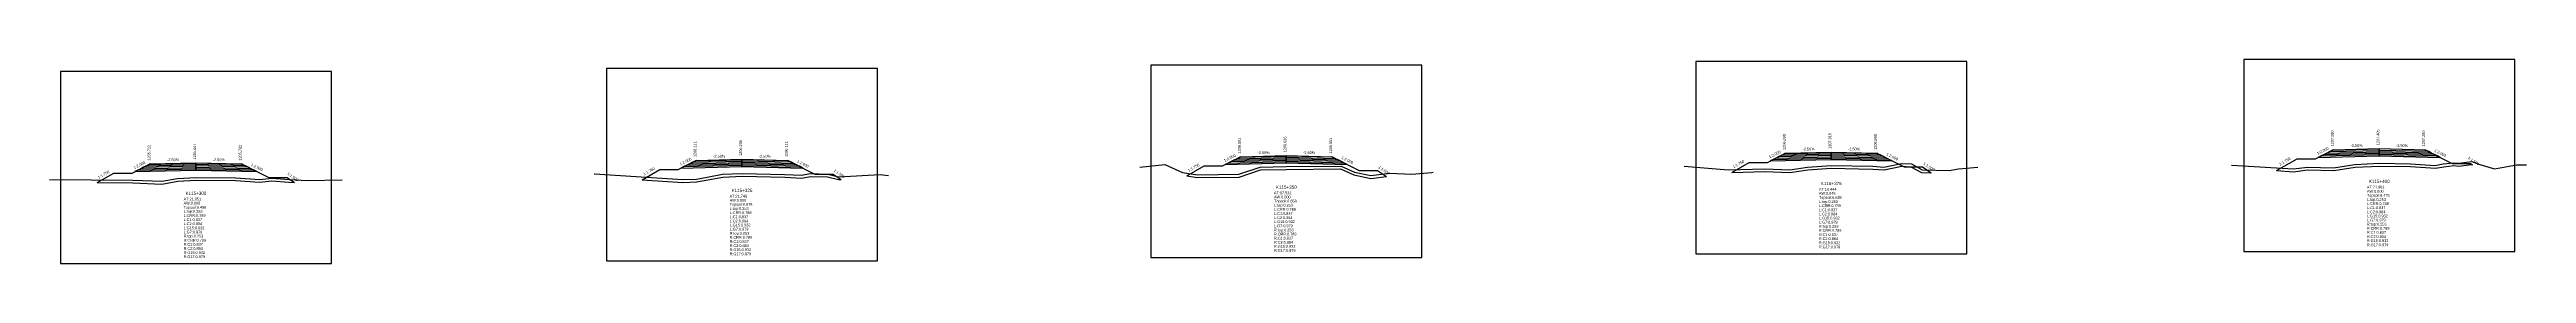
# Model space of a CAD drawing. Extents: x -7 to 78429, y 1189 to 1262.
# Drawn here: x 70431.7 to 70703.1, y 1194.8 to 1217.1 of the extents above; entities that cross this region are included whole.
import ezdxf
from ezdxf.enums import TextEntityAlignment as Align

# ---------------------------------------------------------------- set-up
doc = ezdxf.new("R2010")
doc.units = 0

msp = doc.modelspace()

# ---------------------------------------------------------------- linework, layer by layer
at = {"layer": 'A4_BORDER', "color": 7}
for points in [[(70492.744, 1195.147), (70522.444, 1195.147), (70522.444, 1216.147), (70492.744, 1216.147), (70492.744, 1195.147)], [(70552.392, 1195.511), (70582.092, 1195.511), (70582.092, 1216.511), (70552.392, 1216.511), (70552.392, 1195.511)], [(70612.102, 1195.906), (70641.802, 1195.906), (70641.802, 1216.906), (70612.102, 1216.906), (70612.102, 1195.906)], [(70672.155, 1196.138), (70701.855, 1196.138), (70701.855, 1217.138), (70672.155, 1217.138), (70672.155, 1196.138)], [(70432.906, 1194.837), (70462.606, 1194.837), (70462.606, 1215.837), (70432.906, 1215.837), (70432.906, 1194.837)]]:
    msp.add_lwpolyline(points, dxfattribs=at)
at = {"layer": 'CLEAR_GROUND', "color": 8}
for points in [[(70556.345, 1204.417), (70557.486, 1204.247), (70562.089, 1204.287), (70564.419, 1205.063), (70567.212, 1205.129), (70573.173, 1205.194), (70574.637, 1204.539), (70576.504, 1204.136), (70578.202, 1204.361)], [(70616.045, 1204.8), (70619.664, 1204.879), (70622.426, 1204.783), (70624.394, 1205.086), (70626.962, 1205.266), (70631.495, 1205.161), (70632.752, 1205.078), (70634.692, 1205.485), (70635.664, 1205.42), (70636.855, 1204.792), (70637.903, 1204.756)], [(70675.745, 1204.988), (70677.604, 1204.869), (70679.159, 1205.082), (70682.018, 1205.005), (70684.354, 1205.354), (70687.022, 1205.494), (70690.423, 1205.439), (70693.163, 1205.245), (70694.069, 1205.42), (70695.171, 1205.549), (70695.737, 1205.495), (70697.119, 1205.672), (70697.227, 1205.632)], [(70436.945, 1203.687), (70440.839, 1203.66), (70444.037, 1203.527), (70445.779, 1203.845), (70447.768, 1203.951), (70452.077, 1203.897), (70454.772, 1203.724), (70456.089, 1203.863), (70457.95, 1203.74), (70458.545, 1203.696)], [(70496.645, 1203.997), (70501.114, 1203.704), (70502.623, 1203.772), (70503.844, 1203.985), (70505.507, 1204.291), (70507.599, 1204.392), (70512.273, 1204.262), (70514.131, 1204.182), (70515.085, 1204.362), (70516.948, 1204.298), (70518.153, 1204.017), (70518.459, 1204.034)]]:
    msp.add_lwpolyline(points, dxfattribs=at)
at = {"layer": 'DESIGN_ROAD_TRIMMED', "color": 1}
for points in [[(70436.945, 1203.687), (70438.756, 1204.722), (70440.756, 1204.722), (70442.756, 1205.722), (70442.756, 1205.722), (70442.65, 1205.669), (70442.65, 1205.669), (70442.335, 1205.511), (70442.335, 1205.511), (70442.019, 1205.354), (70442.019, 1205.354), (70441.703, 1205.196), (70441.703, 1205.196), (70441.387, 1205.038), (70441.387, 1205.038), (70441.072, 1204.88), (70447.756, 1205.047), (70447.756, 1205.197), (70447.756, 1205.197), (70447.756, 1205.347), (70447.756, 1205.347), (70447.756, 1205.497), (70447.756, 1205.497), (70447.756, 1205.647), (70447.756, 1205.647), (70447.756, 1205.797), (70447.756, 1205.797), (70447.756, 1205.847), (70447.756, 1205.847), (70447.756, 1205.847), (70447.756, 1205.847), (70447.756, 1205.847), (70447.756, 1205.797), (70447.756, 1205.797), (70447.756, 1205.647), (70447.756, 1205.647), (70447.756, 1205.497), (70447.756, 1205.497), (70447.756, 1205.347), (70447.756, 1205.347), (70447.756, 1205.197), (70447.756, 1205.197), (70447.756, 1205.047), (70454.44, 1204.88), (70454.124, 1205.038), (70454.124, 1205.038), (70453.808, 1205.196), (70453.808, 1205.196), (70453.493, 1205.354), (70453.493, 1205.354), (70453.177, 1205.511), (70453.177, 1205.511), (70452.861, 1205.669), (70452.861, 1205.669), (70452.756, 1205.722), (70452.756, 1205.722), (70455.756, 1204.222), (70457.756, 1204.222), (70458.545, 1203.696)], [(70496.645, 1203.997), (70498.594, 1205.111), (70500.594, 1205.111), (70502.594, 1206.111), (70502.594, 1206.111), (70502.488, 1206.058), (70502.488, 1206.058), (70502.173, 1205.9), (70502.173, 1205.9), (70501.857, 1205.743), (70501.857, 1205.743), (70501.541, 1205.585), (70501.541, 1205.585), (70501.225, 1205.427), (70501.225, 1205.427), (70500.909, 1205.269), (70507.594, 1205.436), (70507.594, 1205.586), (70507.594, 1205.586), (70507.594, 1205.736), (70507.594, 1205.736), (70507.594, 1205.886), (70507.594, 1205.886), (70507.594, 1206.036), (70507.594, 1206.036), (70507.594, 1206.186), (70507.594, 1206.186), (70507.594, 1206.236), (70507.594, 1206.236), (70507.594, 1206.236), (70507.594, 1206.236), (70507.594, 1206.236), (70507.594, 1206.186), (70507.594, 1206.186), (70507.594, 1206.036), (70507.594, 1206.036), (70507.594, 1205.886), (70507.594, 1205.886), (70507.594, 1205.736), (70507.594, 1205.736), (70507.594, 1205.586), (70507.594, 1205.586), (70507.594, 1205.436), (70514.278, 1205.269), (70513.962, 1205.427), (70513.962, 1205.427), (70513.646, 1205.585), (70513.646, 1205.585), (70513.33, 1205.743), (70513.33, 1205.743), (70513.015, 1205.9), (70513.015, 1205.9), (70512.699, 1206.058), (70512.699, 1206.058), (70512.594, 1206.111), (70512.594, 1206.111), (70515.594, 1204.611), (70517.594, 1204.611), (70518.459, 1204.034)], [(70556.345, 1204.417), (70558.242, 1205.501), (70560.242, 1205.501), (70562.242, 1206.501), (70562.242, 1206.501), (70562.137, 1206.448), (70562.137, 1206.448), (70561.821, 1206.29), (70561.821, 1206.29), (70561.505, 1206.133), (70561.505, 1206.133), (70561.189, 1205.975), (70561.189, 1205.975), (70560.874, 1205.817), (70560.874, 1205.817), (70560.558, 1205.659), (70567.242, 1205.826), (70567.242, 1205.976), (70567.242, 1205.976), (70567.242, 1206.126), (70567.242, 1206.126), (70567.242, 1206.276), (70567.242, 1206.276), (70567.242, 1206.426), (70567.242, 1206.426), (70567.242, 1206.576), (70567.242, 1206.576), (70567.242, 1206.626), (70567.242, 1206.626), (70567.242, 1206.626), (70567.242, 1206.626), (70567.242, 1206.626), (70567.242, 1206.576), (70567.242, 1206.576), (70567.242, 1206.426), (70567.242, 1206.426), (70567.242, 1206.276), (70567.242, 1206.276), (70567.242, 1206.126), (70567.242, 1206.126), (70567.242, 1205.976), (70567.242, 1205.976), (70567.242, 1205.826), (70573.926, 1205.659), (70573.61, 1205.817), (70573.61, 1205.817), (70573.295, 1205.975), (70573.295, 1205.975), (70572.979, 1206.133), (70572.979, 1206.133), (70572.663, 1206.29), (70572.663, 1206.29), (70572.347, 1206.448), (70572.347, 1206.448), (70572.242, 1206.501), (70572.242, 1206.501), (70575.242, 1205.001), (70577.242, 1205.001), (70578.202, 1204.361)], [(70616.045, 1204.8), (70617.952, 1205.89), (70619.952, 1205.89), (70621.952, 1206.89), (70621.952, 1206.89), (70621.846, 1206.837), (70621.846, 1206.837), (70621.53, 1206.679), (70621.53, 1206.679), (70621.215, 1206.522), (70621.215, 1206.522), (70620.899, 1206.364), (70620.899, 1206.364), (70620.583, 1206.206), (70620.583, 1206.206), (70620.267, 1206.048), (70626.952, 1206.215), (70626.952, 1206.365), (70626.952, 1206.365), (70626.952, 1206.515), (70626.952, 1206.515), (70626.952, 1206.665), (70626.952, 1206.665), (70626.952, 1206.815), (70626.952, 1206.815), (70626.952, 1206.965), (70626.952, 1206.965), (70626.952, 1207.015), (70626.952, 1207.015), (70626.952, 1207.015), (70626.952, 1207.015), (70626.952, 1207.015), (70626.952, 1206.965), (70626.952, 1206.965), (70626.952, 1206.815), (70626.952, 1206.815), (70626.952, 1206.665), (70626.952, 1206.665), (70626.952, 1206.515), (70626.952, 1206.515), (70626.952, 1206.365), (70626.952, 1206.365), (70626.952, 1206.215), (70633.636, 1206.048), (70633.32, 1206.206), (70633.32, 1206.206), (70633.004, 1206.364), (70633.004, 1206.364), (70632.688, 1206.522), (70632.688, 1206.522), (70632.373, 1206.679), (70632.373, 1206.679), (70632.057, 1206.837), (70632.057, 1206.837), (70631.952, 1206.89), (70631.952, 1206.89), (70634.952, 1205.39), (70636.952, 1205.39), (70637.903, 1204.756)], [(70675.745, 1204.988), (70678.005, 1206.28), (70680.005, 1206.28), (70682.005, 1207.28), (70682.005, 1207.28), (70681.9, 1207.227), (70681.9, 1207.227), (70681.584, 1207.069), (70681.584, 1207.069), (70681.269, 1206.912), (70681.269, 1206.912), (70680.953, 1206.754), (70680.953, 1206.754), (70680.637, 1206.596), (70680.637, 1206.596), (70680.321, 1206.438), (70687.005, 1206.605), (70687.005, 1206.755), (70687.005, 1206.755), (70687.005, 1206.905), (70687.005, 1206.905), (70687.005, 1207.055), (70687.005, 1207.055), (70687.005, 1207.205), (70687.005, 1207.205), (70687.005, 1207.355), (70687.005, 1207.355), (70687.005, 1207.405), (70687.005, 1207.405), (70687.005, 1207.405), (70687.005, 1207.405), (70687.005, 1207.405), (70687.005, 1207.355), (70687.005, 1207.355), (70687.005, 1207.205), (70687.005, 1207.205), (70687.005, 1207.055), (70687.005, 1207.055), (70687.005, 1206.905), (70687.005, 1206.905), (70687.005, 1206.755), (70687.005, 1206.755), (70687.005, 1206.605), (70693.69, 1206.438), (70693.374, 1206.596), (70693.374, 1206.596), (70693.058, 1206.754), (70693.058, 1206.754), (70692.742, 1206.912), (70692.742, 1206.912), (70692.426, 1207.069), (70692.426, 1207.069), (70692.111, 1207.227), (70692.111, 1207.227), (70692.005, 1207.28), (70692.005, 1207.28), (70695.005, 1205.78), (70697.005, 1205.78), (70697.227, 1205.632)]]:
    msp.add_lwpolyline(points, dxfattribs=at)
at = {"layer": 'FINISHED_ROAD', "color": 2}
for points in [[(70438.756, 1204.722), (70440.756, 1204.722), (70442.756, 1205.722), (70442.756, 1205.722), (70447.756, 1205.847), (70452.756, 1205.722), (70452.756, 1205.722), (70455.756, 1204.222), (70457.756, 1204.222)], [(70498.594, 1205.111), (70500.594, 1205.111), (70502.594, 1206.111), (70502.594, 1206.111), (70507.594, 1206.236), (70512.594, 1206.111), (70512.594, 1206.111), (70515.594, 1204.611), (70517.594, 1204.611)], [(70558.242, 1205.501), (70560.242, 1205.501), (70562.242, 1206.501), (70562.242, 1206.501), (70567.242, 1206.626), (70572.242, 1206.501), (70572.242, 1206.501), (70575.242, 1205.001), (70577.242, 1205.001)], [(70617.952, 1205.89), (70619.952, 1205.89), (70621.952, 1206.89), (70621.952, 1206.89), (70626.952, 1207.015), (70631.952, 1206.89), (70631.952, 1206.89), (70634.952, 1205.39), (70636.952, 1205.39)], [(70678.005, 1206.28), (70680.005, 1206.28), (70682.005, 1207.28), (70682.005, 1207.28), (70687.005, 1207.405), (70692.005, 1207.28), (70692.005, 1207.28), (70695.005, 1205.78), (70697.005, 1205.78)]]:
    msp.add_lwpolyline(points, dxfattribs=at)
at = {"layer": 'LAYER_0', "color": 4}
for points in [[(70442.756, 1205.722), (70442.65, 1205.669), (70447.756, 1205.797), (70447.756, 1205.847)], [(70502.594, 1206.111), (70502.488, 1206.058), (70507.594, 1206.186), (70507.594, 1206.236)], [(70562.242, 1206.501), (70562.137, 1206.448), (70567.242, 1206.576), (70567.242, 1206.626)], [(70621.952, 1206.89), (70621.846, 1206.837), (70626.952, 1206.965), (70626.952, 1207.015)], [(70682.005, 1207.28), (70681.9, 1207.227), (70687.005, 1207.355), (70687.005, 1207.405)]]:
    msp.add_lwpolyline(points, dxfattribs=at)
at = {"layer": 'LAYER_1', "color": 4}
for points in [[(70442.65, 1205.669), (70442.335, 1205.511), (70447.756, 1205.647), (70447.756, 1205.797)], [(70502.488, 1206.058), (70502.173, 1205.9), (70507.594, 1206.036), (70507.594, 1206.186)], [(70562.137, 1206.448), (70561.821, 1206.29), (70567.242, 1206.426), (70567.242, 1206.576)], [(70621.846, 1206.837), (70621.53, 1206.679), (70626.952, 1206.815), (70626.952, 1206.965)], [(70681.9, 1207.227), (70681.584, 1207.069), (70687.005, 1207.205), (70687.005, 1207.355)]]:
    msp.add_lwpolyline(points, dxfattribs=at)
at = {"layer": 'LAYER_10', "color": 6}
for points in [[(70453.808, 1205.196), (70454.124, 1205.038), (70447.756, 1205.197), (70447.756, 1205.347)], [(70513.646, 1205.585), (70513.962, 1205.427), (70507.594, 1205.586), (70507.594, 1205.736)], [(70573.295, 1205.975), (70573.61, 1205.817), (70567.242, 1205.976), (70567.242, 1206.126)], [(70633.004, 1206.364), (70633.32, 1206.206), (70626.952, 1206.365), (70626.952, 1206.515)], [(70693.058, 1206.754), (70693.374, 1206.596), (70687.005, 1206.755), (70687.005, 1206.905)]]:
    msp.add_lwpolyline(points, dxfattribs=at)
at = {"layer": 'LAYER_11', "color": 6}
for points in [[(70454.124, 1205.038), (70454.44, 1204.88), (70447.756, 1205.047), (70447.756, 1205.197)], [(70513.962, 1205.427), (70514.278, 1205.269), (70507.594, 1205.436), (70507.594, 1205.586)], [(70573.61, 1205.817), (70573.926, 1205.659), (70567.242, 1205.826), (70567.242, 1205.976)], [(70633.32, 1206.206), (70633.636, 1206.048), (70626.952, 1206.215), (70626.952, 1206.365)], [(70693.374, 1206.596), (70693.69, 1206.438), (70687.005, 1206.605), (70687.005, 1206.755)]]:
    msp.add_lwpolyline(points, dxfattribs=at)
at = {"layer": 'LAYER_2', "color": 4}
for points in [[(70442.335, 1205.511), (70442.019, 1205.354), (70447.756, 1205.497), (70447.756, 1205.647)], [(70502.173, 1205.9), (70501.857, 1205.743), (70507.594, 1205.886), (70507.594, 1206.036)], [(70561.821, 1206.29), (70561.505, 1206.133), (70567.242, 1206.276), (70567.242, 1206.426)], [(70621.53, 1206.679), (70621.215, 1206.522), (70626.952, 1206.665), (70626.952, 1206.815)], [(70681.584, 1207.069), (70681.269, 1206.912), (70687.005, 1207.055), (70687.005, 1207.205)]]:
    msp.add_lwpolyline(points, dxfattribs=at)
at = {"layer": 'LAYER_3', "color": 4}
for points in [[(70442.019, 1205.354), (70441.703, 1205.196), (70447.756, 1205.347), (70447.756, 1205.497)], [(70501.857, 1205.743), (70501.541, 1205.585), (70507.594, 1205.736), (70507.594, 1205.886)], [(70561.505, 1206.133), (70561.189, 1205.975), (70567.242, 1206.126), (70567.242, 1206.276)], [(70621.215, 1206.522), (70620.899, 1206.364), (70626.952, 1206.515), (70626.952, 1206.665)], [(70681.269, 1206.912), (70680.953, 1206.754), (70687.005, 1206.905), (70687.005, 1207.055)]]:
    msp.add_lwpolyline(points, dxfattribs=at)
at = {"layer": 'LAYER_4', "color": 4}
for points in [[(70441.703, 1205.196), (70441.387, 1205.038), (70447.756, 1205.197), (70447.756, 1205.347)], [(70501.541, 1205.585), (70501.225, 1205.427), (70507.594, 1205.586), (70507.594, 1205.736)], [(70561.189, 1205.975), (70560.874, 1205.817), (70567.242, 1205.976), (70567.242, 1206.126)], [(70620.899, 1206.364), (70620.583, 1206.206), (70626.952, 1206.365), (70626.952, 1206.515)], [(70680.953, 1206.754), (70680.637, 1206.596), (70687.005, 1206.755), (70687.005, 1206.905)]]:
    msp.add_lwpolyline(points, dxfattribs=at)
at = {"layer": 'LAYER_5', "color": 4}
for points in [[(70441.387, 1205.038), (70441.072, 1204.88), (70447.756, 1205.047), (70447.756, 1205.197)], [(70501.225, 1205.427), (70500.909, 1205.269), (70507.594, 1205.436), (70507.594, 1205.586)], [(70560.874, 1205.817), (70560.558, 1205.659), (70567.242, 1205.826), (70567.242, 1205.976)], [(70620.583, 1206.206), (70620.267, 1206.048), (70626.952, 1206.215), (70626.952, 1206.365)], [(70680.637, 1206.596), (70680.321, 1206.438), (70687.005, 1206.605), (70687.005, 1206.755)]]:
    msp.add_lwpolyline(points, dxfattribs=at)
at = {"layer": 'LAYER_6', "color": 6}
for points in [[(70452.756, 1205.722), (70452.861, 1205.669), (70447.756, 1205.797), (70447.756, 1205.847)], [(70512.594, 1206.111), (70512.699, 1206.058), (70507.594, 1206.186), (70507.594, 1206.236)], [(70572.242, 1206.501), (70572.347, 1206.448), (70567.242, 1206.576), (70567.242, 1206.626)], [(70631.952, 1206.89), (70632.057, 1206.837), (70626.952, 1206.965), (70626.952, 1207.015)], [(70692.005, 1207.28), (70692.111, 1207.227), (70687.005, 1207.355), (70687.005, 1207.405)]]:
    msp.add_lwpolyline(points, dxfattribs=at)
at = {"layer": 'LAYER_7', "color": 6}
for points in [[(70452.861, 1205.669), (70453.177, 1205.511), (70447.756, 1205.647), (70447.756, 1205.797)], [(70512.699, 1206.058), (70513.015, 1205.9), (70507.594, 1206.036), (70507.594, 1206.186)], [(70572.347, 1206.448), (70572.663, 1206.29), (70567.242, 1206.426), (70567.242, 1206.576)], [(70632.057, 1206.837), (70632.373, 1206.679), (70626.952, 1206.815), (70626.952, 1206.965)], [(70692.111, 1207.227), (70692.426, 1207.069), (70687.005, 1207.205), (70687.005, 1207.355)]]:
    msp.add_lwpolyline(points, dxfattribs=at)
at = {"layer": 'LAYER_8', "color": 6}
for points in [[(70453.177, 1205.511), (70453.493, 1205.354), (70447.756, 1205.497), (70447.756, 1205.647)], [(70513.015, 1205.9), (70513.33, 1205.743), (70507.594, 1205.886), (70507.594, 1206.036)], [(70572.663, 1206.29), (70572.979, 1206.133), (70567.242, 1206.276), (70567.242, 1206.426)], [(70632.373, 1206.679), (70632.688, 1206.522), (70626.952, 1206.665), (70626.952, 1206.815)], [(70692.426, 1207.069), (70692.742, 1206.912), (70687.005, 1207.055), (70687.005, 1207.205)]]:
    msp.add_lwpolyline(points, dxfattribs=at)
at = {"layer": 'LAYER_9', "color": 6}
for points in [[(70453.493, 1205.354), (70453.808, 1205.196), (70447.756, 1205.347), (70447.756, 1205.497)], [(70513.33, 1205.743), (70513.646, 1205.585), (70507.594, 1205.736), (70507.594, 1205.886)], [(70572.979, 1206.133), (70573.295, 1205.975), (70567.242, 1206.126), (70567.242, 1206.276)], [(70632.688, 1206.522), (70633.004, 1206.364), (70626.952, 1206.515), (70626.952, 1206.665)], [(70692.742, 1206.912), (70693.058, 1206.754), (70687.005, 1206.905), (70687.005, 1207.055)]]:
    msp.add_lwpolyline(points, dxfattribs=at)
at = {"layer": 'NATURAL_GROUND', "color": 3}
for points in [[(70551.173, 1205.379), (70553.926, 1205.668), (70555.861, 1204.793), (70557.507, 1204.547), (70562.039, 1204.587), (70564.367, 1205.362), (70567.207, 1205.429), (70573.236, 1205.495), (70574.731, 1204.826), (70576.516, 1204.44), (70578.538, 1204.708), (70580.981, 1204.586), (70583.204, 1204.768), (70583.335, 1204.808)], [(70610.826, 1205.482), (70615.675, 1205.092), (70619.666, 1205.179), (70622.409, 1205.084), (70624.361, 1205.384), (70626.955, 1205.566), (70631.509, 1205.461), (70632.731, 1205.38), (70634.671, 1205.787), (70635.748, 1205.715), (70636.935, 1205.09), (70639.875, 1204.987), (70640.901, 1205.202), (70643.032, 1205.384)], [(70670.823, 1205.605), (70677.593, 1205.17), (70679.142, 1205.383), (70681.999, 1205.305), (70684.324, 1205.653), (70687.016, 1205.794), (70690.436, 1205.739), (70693.145, 1205.547), (70694.023, 1205.716), (70695.167, 1205.85), (70695.732, 1205.797), (70697.152, 1205.978), (70698.012, 1205.667), (70699.629, 1205.2), (70702.046, 1205.613), (70703.137, 1205.633)], [(70431.715, 1204.024), (70440.847, 1203.96), (70444.016, 1203.828), (70445.744, 1204.143), (70447.762, 1204.252), (70452.089, 1204.197), (70454.766, 1204.025), (70456.083, 1204.164), (70457.971, 1204.039), (70459.929, 1203.894), (70463.78, 1203.995)], [(70491.401, 1204.642), (70491.417, 1204.641), (70501.117, 1204.005), (70502.591, 1204.071), (70503.791, 1204.281), (70505.473, 1204.589), (70507.596, 1204.693), (70512.284, 1204.561), (70514.11, 1204.484), (70515.062, 1204.663), (70516.988, 1204.597), (70518.18, 1204.319), (70522.721, 1204.573), (70523.653, 1204.474)]]:
    msp.add_lwpolyline(points, dxfattribs=at)
at = {"layer": 'STRUCTURE_LEFT', "color": 4}
for points in [[(70442.756, 1205.722), (70442.65, 1205.669), (70442.65, 1205.669), (70442.335, 1205.511), (70442.335, 1205.511), (70442.019, 1205.354), (70442.019, 1205.354), (70441.703, 1205.196), (70441.703, 1205.196), (70441.387, 1205.038), (70441.387, 1205.038), (70441.072, 1204.88), (70447.756, 1205.047), (70447.756, 1205.197), (70447.756, 1205.197), (70447.756, 1205.347), (70447.756, 1205.347), (70447.756, 1205.497), (70447.756, 1205.497), (70447.756, 1205.647), (70447.756, 1205.647), (70447.756, 1205.797), (70447.756, 1205.797), (70447.756, 1205.847), (70447.756, 1205.847)], [(70502.594, 1206.111), (70502.488, 1206.058), (70502.488, 1206.058), (70502.173, 1205.9), (70502.173, 1205.9), (70501.857, 1205.743), (70501.857, 1205.743), (70501.541, 1205.585), (70501.541, 1205.585), (70501.225, 1205.427), (70501.225, 1205.427), (70500.909, 1205.269), (70507.594, 1205.436), (70507.594, 1205.586), (70507.594, 1205.586), (70507.594, 1205.736), (70507.594, 1205.736), (70507.594, 1205.886), (70507.594, 1205.886), (70507.594, 1206.036), (70507.594, 1206.036), (70507.594, 1206.186), (70507.594, 1206.186), (70507.594, 1206.236), (70507.594, 1206.236)], [(70562.242, 1206.501), (70562.137, 1206.448), (70562.137, 1206.448), (70561.821, 1206.29), (70561.821, 1206.29), (70561.505, 1206.133), (70561.505, 1206.133), (70561.189, 1205.975), (70561.189, 1205.975), (70560.874, 1205.817), (70560.874, 1205.817), (70560.558, 1205.659), (70567.242, 1205.826), (70567.242, 1205.976), (70567.242, 1205.976), (70567.242, 1206.126), (70567.242, 1206.126), (70567.242, 1206.276), (70567.242, 1206.276), (70567.242, 1206.426), (70567.242, 1206.426), (70567.242, 1206.576), (70567.242, 1206.576), (70567.242, 1206.626), (70567.242, 1206.626)], [(70621.952, 1206.89), (70621.846, 1206.837), (70621.846, 1206.837), (70621.53, 1206.679), (70621.53, 1206.679), (70621.215, 1206.522), (70621.215, 1206.522), (70620.899, 1206.364), (70620.899, 1206.364), (70620.583, 1206.206), (70620.583, 1206.206), (70620.267, 1206.048), (70626.952, 1206.215), (70626.952, 1206.365), (70626.952, 1206.365), (70626.952, 1206.515), (70626.952, 1206.515), (70626.952, 1206.665), (70626.952, 1206.665), (70626.952, 1206.815), (70626.952, 1206.815), (70626.952, 1206.965), (70626.952, 1206.965), (70626.952, 1207.015), (70626.952, 1207.015)], [(70682.005, 1207.28), (70681.9, 1207.227), (70681.9, 1207.227), (70681.584, 1207.069), (70681.584, 1207.069), (70681.269, 1206.912), (70681.269, 1206.912), (70680.953, 1206.754), (70680.953, 1206.754), (70680.637, 1206.596), (70680.637, 1206.596), (70680.321, 1206.438), (70687.005, 1206.605), (70687.005, 1206.755), (70687.005, 1206.755), (70687.005, 1206.905), (70687.005, 1206.905), (70687.005, 1207.055), (70687.005, 1207.055), (70687.005, 1207.205), (70687.005, 1207.205), (70687.005, 1207.355), (70687.005, 1207.355), (70687.005, 1207.405), (70687.005, 1207.405)]]:
    msp.add_lwpolyline(points, dxfattribs=at)
at = {"layer": 'STRUCTURE_RIGHT', "color": 6}
for points in [[(70447.756, 1205.847), (70447.756, 1205.847), (70447.756, 1205.797), (70447.756, 1205.797), (70447.756, 1205.647), (70447.756, 1205.647), (70447.756, 1205.497), (70447.756, 1205.497), (70447.756, 1205.347), (70447.756, 1205.347), (70447.756, 1205.197), (70447.756, 1205.197), (70447.756, 1205.047), (70454.44, 1204.88), (70454.124, 1205.038), (70454.124, 1205.038), (70453.808, 1205.196), (70453.808, 1205.196), (70453.493, 1205.354), (70453.493, 1205.354), (70453.177, 1205.511), (70453.177, 1205.511), (70452.861, 1205.669), (70452.861, 1205.669), (70452.756, 1205.722)], [(70507.594, 1206.236), (70507.594, 1206.236), (70507.594, 1206.186), (70507.594, 1206.186), (70507.594, 1206.036), (70507.594, 1206.036), (70507.594, 1205.886), (70507.594, 1205.886), (70507.594, 1205.736), (70507.594, 1205.736), (70507.594, 1205.586), (70507.594, 1205.586), (70507.594, 1205.436), (70514.278, 1205.269), (70513.962, 1205.427), (70513.962, 1205.427), (70513.646, 1205.585), (70513.646, 1205.585), (70513.33, 1205.743), (70513.33, 1205.743), (70513.015, 1205.9), (70513.015, 1205.9), (70512.699, 1206.058), (70512.699, 1206.058), (70512.594, 1206.111)], [(70567.242, 1206.626), (70567.242, 1206.626), (70567.242, 1206.576), (70567.242, 1206.576), (70567.242, 1206.426), (70567.242, 1206.426), (70567.242, 1206.276), (70567.242, 1206.276), (70567.242, 1206.126), (70567.242, 1206.126), (70567.242, 1205.976), (70567.242, 1205.976), (70567.242, 1205.826), (70573.926, 1205.659), (70573.61, 1205.817), (70573.61, 1205.817), (70573.295, 1205.975), (70573.295, 1205.975), (70572.979, 1206.133), (70572.979, 1206.133), (70572.663, 1206.29), (70572.663, 1206.29), (70572.347, 1206.448), (70572.347, 1206.448), (70572.242, 1206.501)], [(70626.952, 1207.015), (70626.952, 1207.015), (70626.952, 1206.965), (70626.952, 1206.965), (70626.952, 1206.815), (70626.952, 1206.815), (70626.952, 1206.665), (70626.952, 1206.665), (70626.952, 1206.515), (70626.952, 1206.515), (70626.952, 1206.365), (70626.952, 1206.365), (70626.952, 1206.215), (70633.636, 1206.048), (70633.32, 1206.206), (70633.32, 1206.206), (70633.004, 1206.364), (70633.004, 1206.364), (70632.688, 1206.522), (70632.688, 1206.522), (70632.373, 1206.679), (70632.373, 1206.679), (70632.057, 1206.837), (70632.057, 1206.837), (70631.952, 1206.89)], [(70687.005, 1207.405), (70687.005, 1207.405), (70687.005, 1207.355), (70687.005, 1207.355), (70687.005, 1207.205), (70687.005, 1207.205), (70687.005, 1207.055), (70687.005, 1207.055), (70687.005, 1206.905), (70687.005, 1206.905), (70687.005, 1206.755), (70687.005, 1206.755), (70687.005, 1206.605), (70693.69, 1206.438), (70693.374, 1206.596), (70693.374, 1206.596), (70693.058, 1206.754), (70693.058, 1206.754), (70692.742, 1206.912), (70692.742, 1206.912), (70692.426, 1207.069), (70692.426, 1207.069), (70692.111, 1207.227), (70692.111, 1207.227), (70692.005, 1207.28)]]:
    msp.add_lwpolyline(points, dxfattribs=at)

# ---------------------------------------------------------------- texts
at = {"layer": 'INFO_TEXT'}
for s, p in [('AT:17.531', (70565.892, 1202.411)), ('AT:18.444', (70625.602, 1202.806)), ('AW:0.046', (70625.602, 1202.356)), ('AT:21.903', (70685.655, 1203.038)), ('AW:0.000', (70685.655, 1202.588)), ('Topsoil:6.475', (70685.655, 1202.138)), ('AT:21.051', (70446.406, 1201.737)), ('AW:0.000', (70446.406, 1201.287)), ('Topsoil:6.496', (70446.406, 1200.837)), ('L:top:0.253', (70446.406, 1200.387)), ('L:CRR:0.789', (70446.406, 1199.937)), ('L:C1:0.837', (70446.406, 1199.487)), ('AT:21.748', (70506.244, 1202.047)), ('AW:0.000', (70506.244, 1201.597)), ('Topsoil:6.578', (70506.244, 1201.147)), ('L:top:0.253', (70506.244, 1200.697)), ('L:CRR:0.789', (70506.244, 1200.247)), ('L:C1:0.837', (70506.244, 1199.797)), ('AW:0.000', (70565.892, 1201.961)), ('Topsoil:6.658', (70565.892, 1201.511)), ('L:top:0.253', (70565.892, 1201.061)), ('L:CRR:0.789', (70565.892, 1200.611)), ('L:C1:0.837', (70565.892, 1200.161)), ('L:C2:0.884', (70565.892, 1199.711)), ('Topsoil:6.628', (70625.602, 1201.906)), ('L:top:0.253', (70625.602, 1201.456)), ('L:CRR:0.789', (70625.602, 1201.006)), ('L:C1:0.837', (70625.602, 1200.556)), ('L:C2:0.884', (70625.602, 1200.106)), ('L:G15:0.932', (70625.602, 1199.656)), ('L:top:0.253', (70685.655, 1201.688)), ('L:CRR:0.789', (70685.655, 1201.238)), ('L:C1:0.837', (70685.655, 1200.788)), ('L:C2:0.884', (70685.655, 1200.338)), ('L:G15:0.932', (70685.655, 1199.888)), ('L:G7:0.979', (70685.655, 1199.438)), ('L:C2:0.884', (70446.406, 1199.037)), ('L:G15:0.932', (70446.406, 1198.587)), ('L:G7:0.979', (70446.406, 1198.137)), ('R:top:0.253', (70446.406, 1197.687)), ('R:CRR:0.789', (70446.406, 1197.237)), ('R:C1:0.837', (70446.406, 1196.787)), ('L:C2:0.884', (70506.244, 1199.347)), ('L:G15:0.932', (70506.244, 1198.897)), ('L:G7:0.979', (70506.244, 1198.447)), ('R:top:0.253', (70506.244, 1197.997)), ('R:CRR:0.789', (70506.244, 1197.547)), ('R:C1:0.837', (70506.244, 1197.097)), ('L:G15:0.932', (70565.892, 1199.261)), ('L:G7:0.979', (70565.892, 1198.811)), ('R:top:0.253', (70565.892, 1198.361)), ('R:CRR:0.789', (70565.892, 1197.911)), ('R:C1:0.837', (70565.892, 1197.461)), ('R:C2:0.884', (70565.892, 1197.011)), ('L:G7:0.979', (70625.602, 1199.206)), ('R:top:0.253', (70625.602, 1198.756)), ('R:CRR:0.789', (70625.602, 1198.306)), ('R:C1:0.837', (70625.602, 1197.856)), ('R:C2:0.884', (70625.602, 1197.406)), ('R:G15:0.932', (70625.602, 1196.956)), ('R:top:0.253', (70685.655, 1198.988)), ('R:CRR:0.789', (70685.655, 1198.538)), ('R:C1:0.837', (70685.655, 1198.088)), ('R:C2:0.884', (70685.655, 1197.638)), ('R:G15:0.932', (70685.655, 1197.188)), ('R:G17:0.979', (70685.655, 1196.738)), ('R:C2:0.884', (70446.406, 1196.337)), ('R:G15:0.932', (70446.406, 1195.887)), ('R:G17:0.979', (70446.406, 1195.437)), ('R:C2:0.884', (70506.244, 1196.647)), ('R:G15:0.932', (70506.244, 1196.197)), ('R:G17:0.979', (70506.244, 1195.747)), ('R:G15:0.932', (70565.892, 1196.561)), ('R:G17:0.979', (70565.892, 1196.111)), ('R:G17:0.979', (70625.602, 1196.506))]:
    msp.add_text(s, height=0.3, dxfattribs=at).set_placement(p)
at = {"layer": 'LEFT_TEXT_H'}
for s, p in [('1206.111', (70502.594, 1206.471)), ('1206.501', (70562.242, 1206.861)), ('1206.890', (70621.952, 1207.25)), ('1207.280', (70682.005, 1207.64)), ('1205.722', (70442.756, 1206.082))]:
    msp.add_text(s, height=0.3, rotation=90, dxfattribs=at).set_placement(p)
at = {"layer": 'POINT_TEXT_H'}
for s, p in [('1205.847', (70447.756, 1206.207)), ('1206.236', (70507.594, 1206.596)), ('1206.626', (70567.242, 1206.986)), ('1207.015', (70626.952, 1207.375)), ('1207.405', (70687.005, 1207.765))]:
    msp.add_text(s, height=0.3, rotation=90, dxfattribs=at).set_placement(p)
at = {"layer": 'RIGHT_TEXT_H'}
for s, p in [('1206.111', (70512.594, 1206.471)), ('1206.501', (70572.242, 1206.861)), ('1206.890', (70631.952, 1207.25)), ('1207.280', (70692.005, 1207.64)), ('1205.722', (70452.756, 1206.082))]:
    msp.add_text(s, height=0.3, rotation=90, dxfattribs=at).set_placement(p)
at = {"layer": 'SLOPE_left'}
for s, rotation, p in [('1:2.000', 26.565, (70441.675, 1205.383)), ('1:1.750', 29.745, (70497.53, 1204.711)), ('1:2.000', 26.565, (70501.513, 1205.772)), ('1:1.750', 29.745, (70557.204, 1205.115)), ('1:2.000', 26.565, (70561.161, 1206.162)), ('1:1.750', 29.745, (70616.909, 1205.502)), ('1:2.000', 26.565, (70620.871, 1206.551)), ('1:1.750', 29.745, (70676.786, 1205.79)), ('1:2.000', 26.565, (70680.925, 1206.941)), ('1:1.750', 29.745, (70437.761, 1204.361))]:
    msp.add_text(s, height=0.3, rotation=rotation, dxfattribs=at).set_placement(p, align=Align.BOTTOM_CENTER)
at = {"layer": 'SLOPE_right'}
for s, rotation, p in [('1:2.000', -26.565, (70454.336, 1205.133)), ('1:2.000', -26.565, (70514.174, 1205.522)), ('1:2.000', -26.565, (70573.822, 1205.912)), ('1:1.500', -33.69, (70577.822, 1204.831)), ('1:2.000', -26.565, (70633.532, 1206.301)), ('1:1.500', -33.69, (70637.527, 1205.223)), ('1:2.000', -26.565, (70693.586, 1206.691)), ('1:1.500', -33.69, (70697.216, 1205.856)), ('1:1.500', -33.69, (70458.25, 1204.109)), ('1:1.500', -33.69, (70518.126, 1204.472))]:
    msp.add_text(s, height=0.3, rotation=rotation, dxfattribs=at).set_placement(p, align=Align.BOTTOM_CENTER)
at = {"layer": 'SLOPE_TEXT'}
for p in [(70684.505, 1207.582), (70689.505, 1207.582), (70445.256, 1206.024), (70450.256, 1206.024), (70505.094, 1206.414), (70510.094, 1206.414), (70564.742, 1206.803), (70569.742, 1206.803), (70624.452, 1207.193), (70629.452, 1207.193)]:
    msp.add_text('-2.50%', height=0.3, dxfattribs=at).set_placement(p, align=Align.CENTER)
at = {"layer": 'STATION_TITLE'}
for s, p in [('K115+300', (70447.756, 1202.337)), ('K115+325', (70507.594, 1202.647)), ('K115+350', (70567.242, 1203.011)), ('K115+375', (70626.952, 1203.406)), ('K115+400', (70687.005, 1203.638))]:
    msp.add_text(s, height=0.36, dxfattribs=at).set_placement(p, align=Align.CENTER)

doc.saveas('drawing.dxf')
